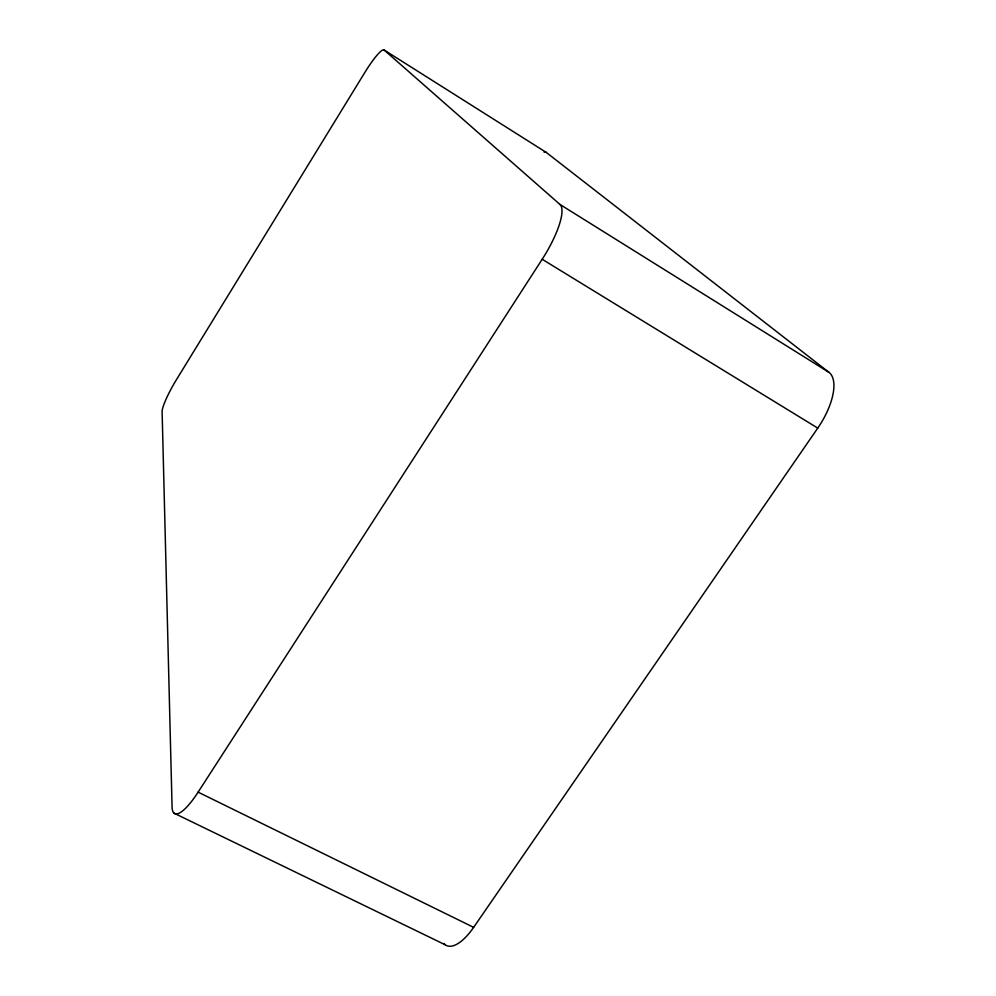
<?xml version="1.0" encoding="UTF-8"?>
<svg xmlns="http://www.w3.org/2000/svg" width="996" height="996" viewBox="0 0 996 996"><rect width="100%" height="100%" fill="white"/><g stroke="black" fill="none" stroke-linecap="round" stroke-linejoin="round"><path stroke-width="1.49" d="M198.117 792.144L542.185 259.271A51.991 14.33 -58.4 0 0 559.951 204.441L384.083 49.974A29.98 4.706 -58.8 0 0 365.071 72.086L176.267 379.974A28.735 4.42 -60.6 0 0 162.111 411.609L172.071 806.997A49.987 12.462 -63.5 0 0 198.117 792.144L473.635 927.351L817.753 428.106A49.576 21.7 -57.1 0 0 828.983 372.355L546.294 152.45L384.083 49.974M174.039 813.172L445.337 944.843M542.185 259.271L817.753 428.106M559.951 204.441L828.983 372.355M473.635 927.351A47.808 18.974 -65.9 0 1 443.892 943.548M544.077 152.139A29.158 7.42 -58 0 1 546.294 152.45"/></g></svg>
